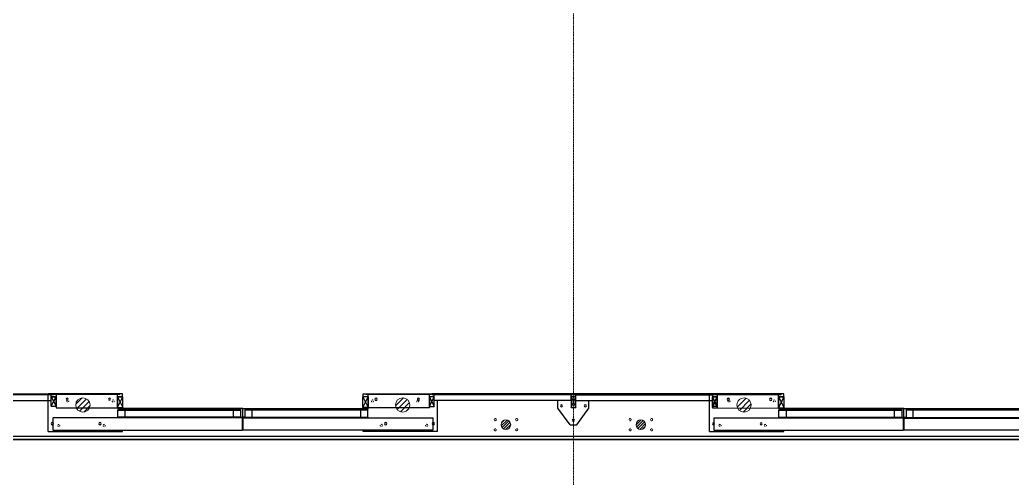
# Model space of a CAD drawing. Header units: millimetres. Extents: x -200069 to 184689, y -19972 to 101699.
# Drawn here: x -4638 to 3676, y -5348 to -1507 of the extents above; entities that cross this region are included whole.
import ezdxf

# ---------------------------------------------------------------- set-up
doc = ezdxf.new("R2010")
doc.units = ezdxf.units.MM
for name, pattern in [('CENTER', [50.8, 31.75, -6.35, 6.35, -6.35]), ('HIDDEN', [0.2, 0.1, -0.1]), ('X-45-STST-GRID$0$Grid Line', [9.5, 5, -1.5, 1.5, -1.5])]:
    doc.linetypes.add(name, pattern=pattern)
doc.layers.get('Defpoints').update_dxf_attribs({"color": 6})
for name, color, linetype in [('AHM2_MODULE', 2, 'Continuous'), ('AHM_ANCRAGE', 7, 'Continuous'), ('AHM_MODULE', 7, 'Continuous'), ('AHM_VUE_PRINC', 7, 'Continuous'), ('ARC EDGE', 4, 'Continuous'), ('EIM', 5, 'Continuous'), ('RC EDGE', 2, 'Continuous')]:
    doc.layers.add(name, color=color, linetype=linetype)
for name, color, linetype, lineweight in [('PSD Anchor Hole', 7, 'Continuous', 15), ('PSD ODS Pene Hole', 5, 'Continuous', 15), ('PSD Pene Hole', 9, 'Continuous', 15), ('X-45-STST-GRID$0$ARC_AXIS_LINE', 240, 'CENTER', 13), ('X-45-STST-PL-PF$0$ARC_FLOOR', 2, 'Continuous', 5)]:
    doc.layers.add(name, color=color, linetype=linetype, lineweight=lineweight)

# ---------------------------------------------------------------- blocks, each defined once
blk = doc.blocks.new('PSD FDP hole1')
at = {"layer": 'PSD Pene Hole'}
h = blk.add_hatch(dxfattribs=at)
h.set_pattern_fill('ANSI31', color=8, scale=10)
h.set_pattern_definition([(45, (-2990203.302, -2087212.618), (-22.4506403, 22.4506403), [])])
h.paths.add_polyline_path([(-5.5, 13.7, -1), (-125.5, 13.7, -1)])
at = {"layer": 'PSD Pene Hole', "color": 240}
blk.add_circle((-65.5, 13.7), 60, dxfattribs=at)
blk = doc.blocks.new('PSD FDP AB1')
at = {"layer": 'PSD Anchor Hole', "linetype": 'HIDDEN', "ltscale": 100}
for centre in [(-3.3, 0), (376.7, 0), (71.7, -205), (451.7, -204.3)]:
    blk.add_circle(centre, 9, dxfattribs=at)
blk = doc.blocks.new('PSD ODS AB1')
at = {"layer": 'PSD Anchor Hole', "linetype": 'HIDDEN', "ltscale": 10}
for centre in [(0, 85), (180, 85), (0, 0), (180, 0)]:
    blk.add_circle(centre, 9, dxfattribs=at)
blk = doc.blocks.new('PSD ODS hole1')
at = {"layer": 'PSD ODS Pene Hole'}
h = blk.add_hatch(dxfattribs=at)
h.set_pattern_fill('ANSI31', color=8, scale=5)
h.set_pattern_definition([(45, (-2988796.991, -2149653.738), (-11.22532015, 11.22532015), [])])
h.paths.add_polyline_path([(-40, 0, -1), (40, 0, -1)])
at = {"layer": 'PSD ODS Pene Hole', "color": 240}
blk.add_circle((0, 0), 40, dxfattribs=at)
blk = doc.blocks.new('platform nosing')
at = {"layer": 'ARC EDGE', "color": 4, "flags": 128}
blk.add_lwpolyline([(0, -5025), (135000, -5025)], dxfattribs=at)
at = {"layer": 'RC EDGE', "color": 2, "flags": 128}
blk.add_lwpolyline([(-1250, -4995), (135000, -4995)], dxfattribs=at)
at = {"layer": 'PSD Anchor Hole', "color": 1, "xscale": -1, "rotation": 180}
for p in [(63192.3, -4906), (68732.3, -4906)]:
    blk.add_blockref('PSD FDP AB1', p, dxfattribs=at)
at = {"layer": 'PSD Anchor Hole', "color": 1, "rotation": 179.9999999999999}
blk.add_blockref('PSD FDP AB1', (66267.7, -4906), dxfattribs=at)
at = {"layer": 'PSD Anchor Hole', "color": 1}
for p in [(66845.1, -4942.6), (67975.1, -4942.6)]:
    blk.add_blockref('PSD ODS AB1', p, dxfattribs=at)
at = {"layer": 'PSD ODS Pene Hole', "color": 1}
for p in [(66934.8, -4900), (68064.8, -4900)]:
    blk.add_blockref('PSD ODS hole1', p, dxfattribs=at)
at = {"layer": 'PSD Pene Hole', "color": 1}
for p in [(63455.5, -4748.3), (66135.5, -4748.3), (68995.5, -4748.3)]:
    blk.add_blockref('PSD FDP hole1', p, dxfattribs=at)
blk = doc.blocks.new('type_b_gauche_sym_NU')
at = {"layer": 'AHM2_MODULE'}
for p, q in [((193842.9, 277246.2), (194465.9, 277246.2)), ((193842.9, 277246.2), (193842.9, 276931.2)), ((193881.4, 277132.7), (193881.4, 277234.7)), ((193881.4, 277234.7), (195470.4, 277234.7)), ((194465.9, 277246.2), (194465.9, 277234.7)), ((195470.4, 277234.7), (195470.4, 277132.7)), ((193842.9, 277132.7), (193842.9, 277132.7)), ((195470.4, 277132.7), (193881.4, 277132.7)), ((194425.9, 277127.7), (194425.9, 277132.7)), ((194485.9, 277127.7), (194425.9, 277127.7)), ((194425.9, 277127.7), (194425.9, 277067.7)), ((194465.9, 277132.7), (194465.9, 277127.7)), ((194485.9, 277067.7), (194485.9, 277127.7)), ((195395.4, 277127.7), (194485.9, 277127.7)), ((195455.4, 277127.7), (195395.4, 277127.7)), ((195395.4, 277127.7), (195395.4, 277067.7)), ((195455.4, 277067.7), (195455.4, 277127.7)), ((195455.4, 277127.7), (195473.4, 277127.7)), ((195455.4, 277053.7), (195455.4, 277127.7)), ((195473.4, 277127.7), (195473.4, 277053.7)), ((193909.4, 276937.2), (193909.4, 277048.7)), ((193909.4, 277048.7), (194423.4, 277048.7)), ((194423.4, 277048.7), (194423.4, 276937.2)), ((194423.4, 276956.2), (194423.4, 277046.2)), ((194423.4, 277046.2), (194468.4, 277046.2)), ((194423.4, 276956.2), (194468.4, 277046.2)), ((194423.4, 277046.2), (194468.4, 276956.2)), ((194425.9, 277067.7), (194485.9, 277067.7)), ((194425.9, 277053.7), (194425.9, 277061.7)), ((195455.4, 277061.7), (194425.9, 277061.7)), ((195455.4, 277053.7), (194425.9, 277053.7)), ((194465.9, 277067.7), (194465.9, 277061.7)), ((194465.9, 277053.7), (194465.9, 277046.2)), ((194468.4, 277046.2), (194468.4, 276956.2)), ((194485.9, 277067.7), (195455.4, 277067.7)), ((195455.4, 277053.7), (195455.4, 277061.7)), ((195473.4, 277053.7), (195455.4, 277053.7)), ((193868.4, 277036.2), (193868.4, 276956.2)), ((193868.4, 277036.2), (193909.4, 277036.2)), ((193868.4, 277036.2), (193909.4, 276956.2)), ((193868.4, 276956.2), (193909.4, 277036.2)), ((194465.9, 276931.2), (193842.9, 276931.2)), ((193842.9, 276931.2), (193842.9, 276931.2)), ((193842.9, 276931.2), (193876.9, 276931.2)), ((193842.9, 276931.2), (193867.9, 276931.2)), ((193866.9, 276956.2), (193907.9, 276956.2)), ((193909.4, 276956.2), (193868.4, 276956.2)), ((193890.1, 276931.2), (193885.6, 276931.2)), ((193890.1, 276931.2), (193890.1, 276937.2)), ((194443.6, 276937.2), (193890.1, 276937.2)), ((193890.1, 276931.2), (193890.1, 276931.2)), ((194423.4, 276956.2), (194468.4, 276956.2)), ((194468.4, 276956.2), (194423.4, 276956.2)), ((194465.9, 276931.2), (194423.4, 276931.2)), ((194443.6, 276937.2), (194443.6, 276931.2)), ((194465.9, 276956.2), (194465.9, 276931.2)), ((194465.9, 276931.2), (194465.9, 276931.2))]:
    blk.add_line(p, q, dxfattribs=at)
at = {"layer": 'AHM_ANCRAGE', "ltscale": 0.1}
for centre in [(193876.9, 277181.2), (194276.9, 277181.2), (194001.9, 276976.2), (194356.9, 276976.2)]:
    blk.add_circle(centre, 9, dxfattribs=at)
blk = doc.blocks.new('type_b_droite_sym_NU')
at = {"layer": 'AHM2_MODULE'}
for p, q in [((218111.1, 276645.7), (216522.1, 276645.7)), ((216522.1, 276645.7), (216522.1, 276543.7)), ((218149.6, 276657.2), (217526.6, 276657.2)), ((217526.6, 276657.2), (217526.6, 276645.7)), ((218111.1, 276543.7), (218111.1, 276645.7)), ((218149.6, 276657.2), (218149.6, 276398.2)), ((219261.6, 276602.2), (219159.1, 276462.2)), ((219261.6, 276602.2), (219316.6, 276602.2)), ((219316.6, 276602.2), (219419.1, 276462.2)), ((216537.1, 276538.7), (216519.1, 276538.7)), ((216519.1, 276538.7), (216519.1, 276464.7)), ((216519.1, 276464.7), (216537.1, 276464.7)), ((216522.1, 276543.7), (218111.1, 276543.7)), ((216537.1, 276478.7), (216537.1, 276538.7)), ((216537.1, 276538.7), (216597.1, 276538.7)), ((216537.1, 276464.7), (216537.1, 276538.7)), ((217506.6, 276478.7), (216537.1, 276478.7)), ((216537.1, 276464.7), (216537.1, 276472.7)), ((216537.1, 276472.7), (217566.6, 276472.7)), ((216537.1, 276464.7), (217566.6, 276464.7)), ((216597.1, 276538.7), (216597.1, 276478.7)), ((216597.1, 276538.7), (217506.6, 276538.7)), ((217506.6, 276478.7), (217506.6, 276538.7)), ((217506.6, 276538.7), (217566.6, 276538.7)), ((217566.6, 276478.7), (217506.6, 276478.7)), ((217526.6, 276543.7), (217526.6, 276538.7)), ((217526.6, 276478.7), (217526.6, 276472.7)), ((217526.6, 276464.7), (217526.6, 276457.2)), ((217566.6, 276538.7), (217566.6, 276543.7)), ((217566.6, 276538.7), (217566.6, 276478.7)), ((217566.6, 276464.7), (217566.6, 276472.7)), ((218149.6, 276543.7), (218149.6, 276543.7)), ((219159.1, 276462.2), (219159.1, 276398.2)), ((219419.1, 276462.2), (219419.1, 276398.2)), ((217569.1, 276457.2), (217524.1, 276457.2)), ((217524.1, 276457.2), (217524.1, 276367.2)), ((217524.1, 276457.2), (217569.1, 276367.2)), ((217524.1, 276367.2), (217569.1, 276457.2)), ((217569.1, 276459.7), (217569.1, 276348.2)), ((218083.6, 276459.7), (217569.1, 276459.7)), ((217569.1, 276367.2), (217569.1, 276457.2)), ((218083.6, 276459.7), (218083.6, 276348.2)), ((218083.6, 276367.2), (218083.6, 276447.2)), ((218083.6, 276447.2), (218123.6, 276447.2)), ((218083.6, 276447.2), (218123.6, 276367.2)), ((218083.6, 276367.2), (218123.6, 276447.2)), ((218123.6, 276447.2), (218123.6, 276367.2)), ((218123.6, 276398.2), (218123.6, 276350.2)), ((219269.1, 276398.2), (218123.6, 276398.2)), ((219269.1, 276367.2), (219269.1, 276457.2)), ((219269.1, 276457.2), (219309.1, 276457.2)), ((219269.1, 276457.2), (219309.1, 276367.2)), ((219269.1, 276367.2), (219309.1, 276457.2)), ((219269.1, 276398.2), (219269.1, 276350.2)), ((219289.1, 276457.2), (219309.1, 276457.2)), ((219309.1, 276457.2), (219309.1, 276367.2)), ((219309.1, 276398.2), (220454.6, 276398.2)), ((219309.1, 276398.2), (219309.1, 276350.2)), ((220454.6, 276367.2), (220454.6, 276457.2)), ((220454.6, 276367.2), (220494.6, 276457.2)), ((220454.6, 276457.2), (220494.6, 276457.2)), ((220454.6, 276457.2), (220494.6, 276367.2)), ((220454.6, 276350.2), (220454.6, 276398.2)), ((220474.6, 276457.2), (220494.6, 276457.2)), ((220494.6, 276457.2), (220494.6, 276367.2)), ((217569.1, 276367.2), (217524.1, 276367.2)), ((217569.1, 276367.2), (217524.1, 276367.2)), ((217526.6, 276367.2), (217526.6, 276342.2)), ((217526.6, 276342.2), (218149.6, 276342.2)), ((217526.6, 276342.2), (217569.1, 276342.2)), ((217526.6, 276342.2), (217526.6, 276342.2)), ((217548.9, 276348.2), (217548.9, 276342.2)), ((218101.4, 276348.2), (217548.9, 276348.2)), ((218123.6, 276367.2), (218083.6, 276367.2)), ((218123.6, 276367.2), (218083.6, 276367.2)), ((218101.4, 276342.2), (218101.4, 276348.2)), ((218102.4, 276342.2), (218102.4, 276342.2)), ((218102.4, 276342.2), (218106.9, 276342.2)), ((218105.9, 276342.2), (218105.9, 276350.2)), ((219286.9, 276350.2), (218105.9, 276350.2)), ((219287.9, 276342.2), (218106.9, 276342.2)), ((218149.6, 276342.2), (218115.6, 276342.2)), ((219270.1, 276350.2), (218124.6, 276350.2)), ((218149.6, 276342.2), (218124.6, 276342.2)), ((218149.6, 276342.2), (218149.6, 276342.2)), ((219419.1, 276342.2), (219159.1, 276342.2)), ((219309.1, 276367.2), (219269.1, 276367.2)), ((219309.1, 276367.2), (219269.1, 276367.2)), ((219286.9, 276342.2), (219286.9, 276350.2)), ((219291.4, 276350.2), (219291.4, 276342.2)), ((220472.4, 276350.2), (219291.4, 276350.2)), ((220472.4, 276342.2), (219292.4, 276342.2)), ((219310.1, 276350.2), (220455.6, 276350.2)), ((220494.6, 276367.2), (220454.6, 276367.2)), ((220472.4, 276342.2), (220472.4, 276350.2))]:
    blk.add_line(p, q, dxfattribs=at)
at = {"layer": 'AHM_ANCRAGE', "ltscale": 0.1}
for centre in [(217715.6, 276592.2), (218115.6, 276592.2), (217635.6, 276387.2), (217990.6, 276387.2)]:
    blk.add_circle(centre, 9, dxfattribs=at)
at = {"layer": 'AHM_ANCRAGE'}
for centre in [(219289.1, 276562.2), (219189.1, 276442.2), (219389.1, 276442.2)]:
    blk.add_circle(centre, 9, dxfattribs=at)
blk = doc.blocks.new('type_b_sym_NU')
at = {"layer": 'AHM_MODULE'}
for name, p in [('type_b_gauche_sym_NU', (5762.3, 4913.7)), ('type_b_droite_sym_NU', (-15283.4, 5502.7))]:
    blk.add_blockref(name, p, dxfattribs=at)
blk = doc.blocks.new('type_a_droit_sym_NU')
at = {"layer": 'AHM2_MODULE'}
for p, q in [((204256.2, 275257.8), (202667.2, 275257.8)), ((202667.2, 275257.8), (202667.2, 275155.8)), ((204294.7, 275269.3), (203671.7, 275269.3)), ((203671.7, 275269.3), (203671.7, 275257.8)), ((204256.2, 275155.8), (204256.2, 275257.8)), ((204294.7, 275269.3), (204294.7, 275010.3)), ((202682.2, 275150.8), (202664.2, 275150.8)), ((202664.2, 275150.8), (202664.2, 275076.8)), ((202667.2, 275155.8), (204256.2, 275155.8)), ((202682.2, 275090.8), (202682.2, 275150.8)), ((202682.2, 275150.8), (202742.2, 275150.8)), ((202682.2, 275076.8), (202682.2, 275150.8)), ((202742.2, 275150.8), (202742.2, 275090.8)), ((202742.2, 275150.8), (203651.7, 275150.8)), ((203651.7, 275090.8), (203651.7, 275150.8)), ((203651.7, 275150.8), (203711.7, 275150.8)), ((203671.7, 275155.8), (203671.7, 275150.8)), ((203711.7, 275150.8), (203711.7, 275155.8)), ((203711.7, 275150.8), (203711.7, 275090.8)), ((204294.7, 275155.8), (204294.7, 275155.8)), ((202664.2, 275076.8), (202682.2, 275076.8)), ((203651.7, 275090.8), (202682.2, 275090.8)), ((202682.2, 275076.8), (202682.2, 275084.8)), ((202682.2, 275084.8), (203711.7, 275084.8)), ((202682.2, 275076.8), (203711.7, 275076.8)), ((203711.7, 275090.8), (203651.7, 275090.8)), ((203714.2, 275069.3), (203669.2, 275069.3)), ((203669.2, 275069.3), (203669.2, 274979.3)), ((203669.2, 275069.3), (203714.2, 274979.3)), ((203669.2, 274979.3), (203714.2, 275069.3)), ((203671.7, 275090.8), (203671.7, 275084.8)), ((203671.7, 275076.8), (203671.7, 275069.3)), ((203711.7, 275076.8), (203711.7, 275084.8)), ((203714.2, 275071.8), (203714.2, 274960.3)), ((204228.7, 275071.8), (203714.2, 275071.8)), ((203714.2, 274979.3), (203714.2, 275069.3)), ((204228.7, 275071.8), (204228.7, 274960.3)), ((204228.7, 274979.3), (204228.7, 275059.3)), ((204228.7, 275059.3), (204268.7, 275059.3)), ((204228.7, 275059.3), (204268.7, 274979.3)), ((204228.7, 274979.3), (204268.7, 275059.3)), ((204268.7, 275059.3), (204268.7, 274979.3)), ((205879.7, 274979.3), (205919.7, 275059.3)), ((205879.7, 275059.3), (205919.7, 274979.3)), ((205879.7, 275059.3), (205919.7, 275059.3)), ((205879.7, 275059.3), (205879.7, 274979.3)), ((205919.7, 275059.3), (205919.7, 274979.3)), ((203714.2, 274979.3), (203669.2, 274979.3)), ((203714.2, 274979.3), (203669.2, 274979.3)), ((203671.7, 274979.3), (203671.7, 274954.3)), ((204268.7, 274979.3), (204228.7, 274979.3)), ((204268.7, 274979.3), (204228.7, 274979.3)), ((204268.7, 274979.3), (204268.7, 275010.3)), ((204268.7, 275010.3), (204268.7, 274962.3)), ((204268.7, 275010.3), (205879.7, 275010.3)), ((205879.7, 275010.3), (205879.7, 274962.3)), ((205919.7, 274979.3), (205879.7, 274979.3)), ((203671.7, 274954.3), (204294.7, 274954.3)), ((203671.7, 274954.3), (203714.2, 274954.3)), ((203671.7, 274954.3), (203671.7, 274954.3)), ((203694, 274960.3), (203694, 274954.3)), ((204246.5, 274960.3), (203694, 274960.3)), ((204246.5, 274954.3), (204246.5, 274960.3)), ((204247.5, 274954.3), (204247.5, 274954.3)), ((204247.5, 274954.3), (204252, 274954.3)), ((205897.5, 274962.3), (204251, 274962.3)), ((204251, 274954.3), (204251, 274962.3)), ((204251, 274954.3), (205897.5, 274954.3)), ((204294.7, 274954.3), (204260.7, 274954.3)), ((204294.7, 274954.3), (204269.7, 274954.3)), ((204294.7, 274954.3), (204294.7, 274954.3)), ((205897.5, 274954.3), (205897.5, 274962.3))]:
    blk.add_line(p, q, dxfattribs=at)
at = {"layer": 'AHM_ANCRAGE', "ltscale": 0.1}
for centre in [(203860.7, 275204.3), (204260.7, 275204.3), (203780.7, 274999.3), (204135.7, 274999.3)]:
    blk.add_circle(centre, 9, dxfattribs=at)
blk = doc.blocks.new('type_a_gauche_sym_NU')
at = {"layer": 'AHM2_MODULE'}
for p, q in [((199536.8, 275254.5), (200159.8, 275254.5)), ((199536.8, 275254.5), (199536.8, 274939.5)), ((199575.3, 275141), (199575.3, 275243)), ((199575.3, 275243), (201164.3, 275243)), ((200159.8, 275254.5), (200159.8, 275243)), ((201164.3, 275243), (201164.3, 275141)), ((201164.3, 275141), (199575.3, 275141)), ((200119.8, 275136), (200119.8, 275141)), ((200179.8, 275136), (200119.8, 275136)), ((200119.8, 275136), (200119.8, 275076)), ((200159.8, 275141), (200159.8, 275136)), ((200179.8, 275076), (200179.8, 275136)), ((201089.3, 275136), (200179.8, 275136)), ((201149.3, 275136), (201089.3, 275136)), ((201089.3, 275136), (201089.3, 275076)), ((201149.3, 275076), (201149.3, 275136)), ((201149.3, 275136), (201167.3, 275136)), ((201149.3, 275062), (201149.3, 275136)), ((201167.3, 275136), (201167.3, 275062)), ((199602.8, 274945.5), (199602.8, 275057)), ((199602.8, 275057), (200117.3, 275057)), ((200117.3, 275057), (200117.3, 274945.5)), ((200117.3, 274964.5), (200117.3, 275054.5)), ((200117.3, 275054.5), (200162.3, 275054.5)), ((200117.3, 274964.5), (200162.3, 275054.5)), ((200117.3, 275054.5), (200162.3, 274964.5)), ((200119.8, 275076), (200179.8, 275076)), ((200119.8, 275062), (200119.8, 275070)), ((201149.3, 275070), (200119.8, 275070)), ((201149.3, 275062), (200119.8, 275062)), ((200159.8, 275076), (200159.8, 275070)), ((200159.8, 275062), (200159.8, 275054.5)), ((200162.3, 275054.5), (200162.3, 274964.5)), ((200179.8, 275076), (201149.3, 275076)), ((201149.3, 275062), (201149.3, 275070)), ((201167.3, 275062), (201149.3, 275062)), ((199562.8, 274964.5), (199602.8, 275044.5)), ((199602.8, 275044.5), (199562.8, 275044.5)), ((199562.8, 275044.5), (199602.8, 274964.5)), ((199562.8, 275044.5), (199562.8, 274964.5)), ((199602.8, 274964.5), (199602.8, 275044.5)), ((200159.8, 274939.5), (199536.8, 274939.5)), ((199536.8, 274939.5), (199536.8, 274939.5)), ((199536.8, 274939.5), (199570.8, 274939.5)), ((199536.8, 274939.5), (199561.8, 274939.5)), ((199562.8, 274964.5), (199602.8, 274964.5)), ((199584, 274939.5), (199579.5, 274939.5)), ((199584, 274939.5), (199584, 274945.5)), ((200137.5, 274945.5), (199584, 274945.5)), ((199584, 274939.5), (199584, 274939.5)), ((200117.3, 274964.5), (200162.3, 274964.5)), ((200162.3, 274964.5), (200117.3, 274964.5)), ((200159.8, 274939.5), (200117.3, 274939.5)), ((200137.5, 274945.5), (200137.5, 274939.5)), ((200159.8, 274964.5), (200159.8, 274939.5)), ((200159.8, 274939.5), (200159.8, 274939.5))]:
    blk.add_line(p, q, dxfattribs=at)
at = {"layer": 'AHM_ANCRAGE', "ltscale": 0.1}
for centre in [(199570.8, 275189.5), (199970.8, 275189.5), (199695.8, 274984.5), (200050.8, 274984.5)]:
    blk.add_circle(centre, 9, dxfattribs=at)
blk = doc.blocks.new('type_a_sym_NU')
at = {"layer": 'AHM_MODULE'}
for name, p in [('type_a_gauche_sym_NU', (477.5, 2518.8)), ('type_a_droit_sym_NU', (-1019.4, 2504))]:
    blk.add_blockref(name, p, dxfattribs=at)
blk = doc.blocks.new('platform 2')
at = {"layer": 'AHM_VUE_PRINC'}
for p, q in [((-30788.8, 74935.3), (18931.2, 74935.3)), ((18931.2, 74935.3), (-30788.8, 74935.3))]:
    blk.add_line(p, q, dxfattribs=at)
at = {"layer": 'AHM_MODULE', "xscale": -1, "rotation": 179.9857264227701}
for name, p in [('type_a_sym_NU', (-209408.5, 352828.5)), ('type_b_sym_NU', (-204178.3, 357213.8)), ('type_a_sym_NU', (-199048.5, 352825.9))]:
    blk.add_blockref(name, p, dxfattribs=at)

msp = doc.modelspace()

# ---------------------------------------------------------------- linework, layer by layer
at = {"layer": 'X-45-STST-GRID$0$ARC_AXIS_LINE', "linetype": 'X-45-STST-GRID$0$Grid Line'}
msp.add_line((0, -17971.5), (0, 11543.3), dxfattribs=at)
at = {"layer": 'X-45-STST-PL-PF$0$ARC_FLOOR'}
msp.add_lwpolyline([(-68750, 3653.9), (-68750, -5025), (68750, -5025)], dxfattribs=at)

# ---------------------------------------------------------------- block references
at = {"layer": 'Defpoints'}
msp.add_blockref('platform nosing', (-67500, 0), dxfattribs=at)
at = {"layer": 'EIM'}
msp.add_blockref('platform 2', (242.9, -79960.3), dxfattribs=at)

doc.saveas('drawing.dxf')
